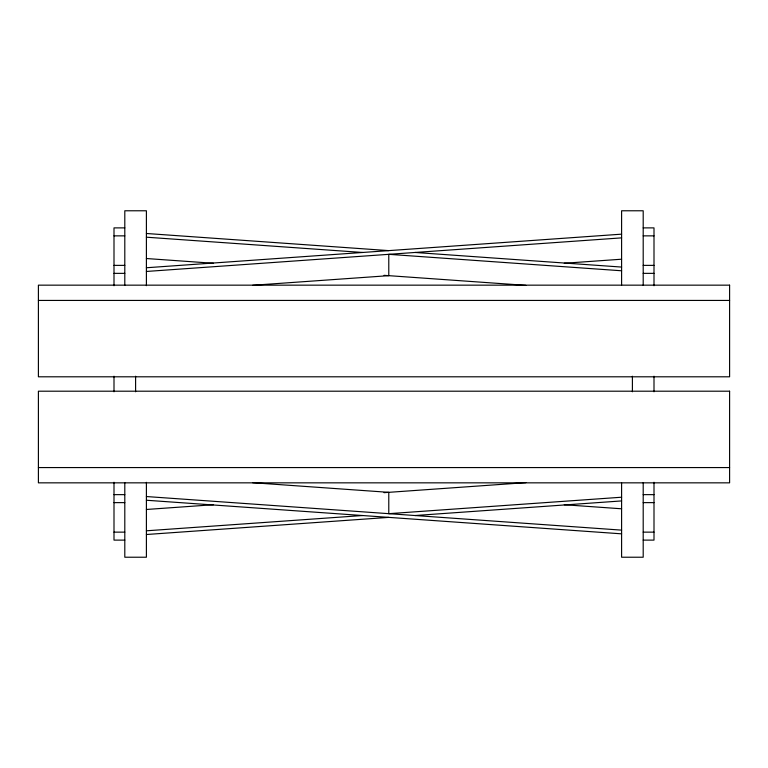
<?xml version="1.0" encoding="UTF-8"?>
<svg xmlns="http://www.w3.org/2000/svg" width="768" height="768" viewBox="0 0 768 768"><rect width="100%" height="100%" fill="white"/><g stroke="black" fill="none" stroke-linecap="round" stroke-linejoin="round"><path stroke-width="1.15" d="M146.4 267.754L621.6 234.163M146.4 271.459L621.6 237.869M252.662 285.283L388.781 275.664L388.781 254.323L621.6 270.778M564.278 263.261L621.6 259.21M146.4 509.472L213.427 504.73M384.01 492.672L525.84 482.65M146.4 530.803L362.554 515.53M621.6 497.222L388.781 513.677L388.781 492.336L252.662 482.717M146.4 534.509L388.781 517.382M415.008 515.53L621.6 500.928M124.8 227.885L114 227.885L114 285.744M643.2 227.885L654 227.885L654 285.744M114 235.862L124.8 235.862M643.2 235.862L654 235.862M114 265.373L124.8 265.373M643.2 265.373L654 265.373M114 273.36L124.8 273.36M643.2 273.36L654 273.36M38.4 300.432L729.6 300.432M38.4 467.568L729.6 467.568M114 494.64L124.8 494.64M643.2 494.64L654 494.64M114 502.627L124.8 502.627M643.2 502.627L654 502.627M114 532.138L124.8 532.138M643.2 532.138L654 532.138M124.8 540.115L114 540.115L114 482.256M643.2 540.115L654 540.115L654 482.256M146.4 233.491L388.781 250.618M415.008 252.47L621.6 267.072M146.4 237.197L362.554 252.47M146.4 258.528L213.427 263.27M384.01 275.328L525.84 285.35M564.278 504.739L621.6 508.79M146.4 496.541L621.6 530.131M146.4 500.246L621.6 533.837M654 376.205L654 391.795M643.2 285.322L643.2 210.778L621.6 210.778L621.6 285.11M643.2 482.678L643.2 557.222L621.6 557.222L621.6 482.89M632.4 376.224L632.4 391.776M146.4 285.677L146.4 210.778L124.8 210.778L124.8 285.322M146.4 482.323L146.4 557.222L124.8 557.222L124.8 482.678M135.6 376.224L135.6 391.776M114 376.205L114 391.795M729.6 285.158L38.4 285.158L38.4 376.8L729.6 376.8L729.6 285.158M729.6 391.2L38.4 391.2L38.4 482.842L729.6 482.842L729.6 391.2"/></g></svg>
